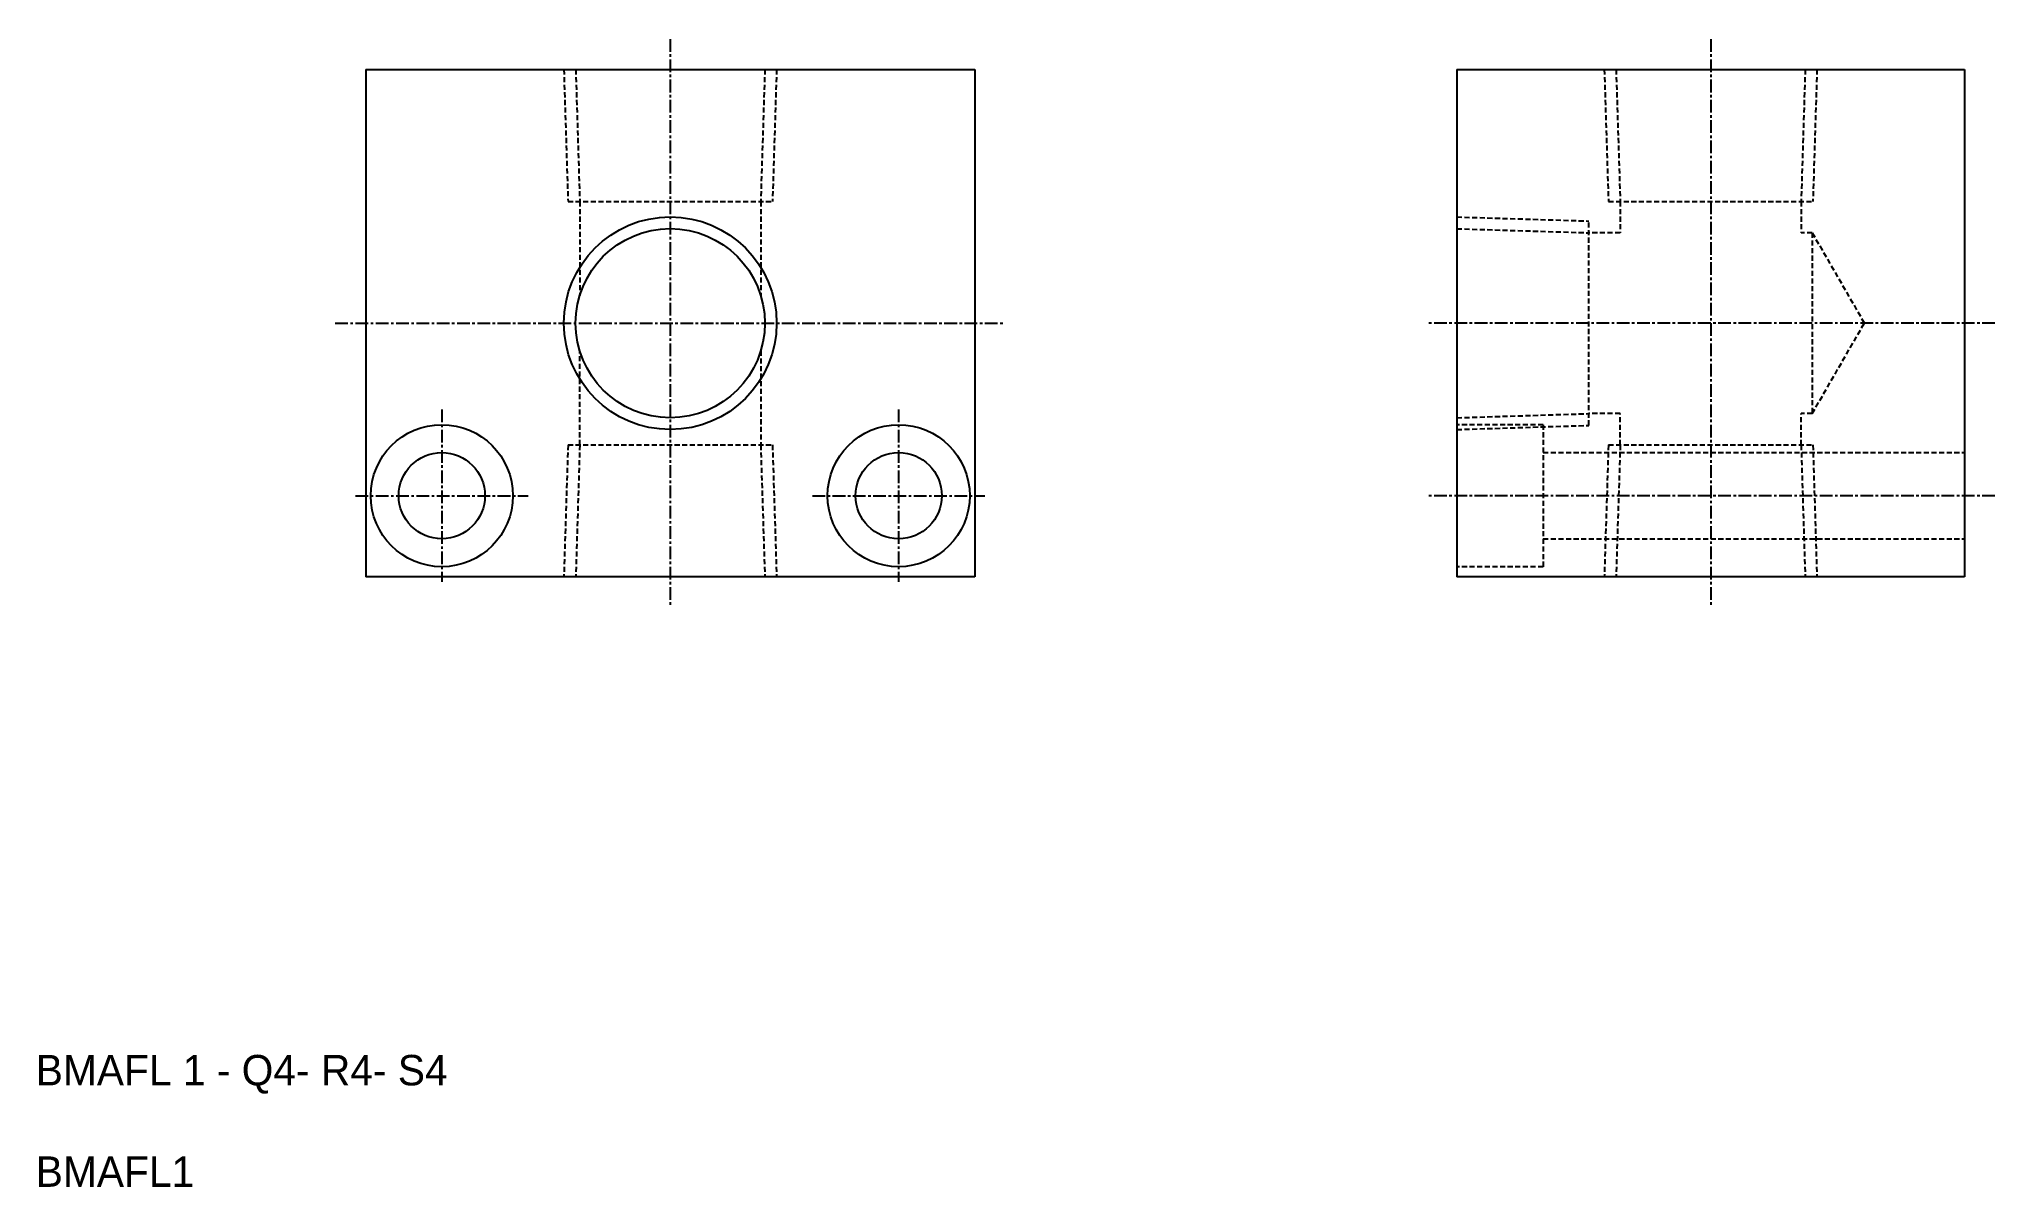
# Model space of a CAD drawing. Extents: x 490 to 682, y 1235 to 1348.
import ezdxf

# ---------------------------------------------------------------- set-up
doc = ezdxf.new("R2010")
doc.units = 0
doc.linetypes.add('CENTER', pattern=[2, 1.25, -0.25, 0.25, -0.25])
doc.linetypes.add('DASHED', pattern=[0.75, 0.5, -0.25])
doc.layers.get('0').update_dxf_attribs({"linetype": 'CONTINUOUS'})
doc.layers.add('CENTER', color=1, linetype='CENTER')

msp = doc.modelspace()

# ---------------------------------------------------------------- linework, layer by layer
at = {"color": 7, "linetype": 'CONTINUOUS'}
for p, q in [((521.81, 1345.45), (581.81, 1345.45)), ((521.81, 1345.45), (521.81, 1295.45)), ((581.81, 1345.45), (581.81, 1295.45)), ((629.3, 1345.45), (629.3, 1295.45)), ((629.3, 1345.45), (679.3, 1345.45)), ((679.3, 1345.45), (679.3, 1295.45)), ((581.81, 1295.45), (521.81, 1295.45)), ((679.3, 1295.45), (629.3, 1295.45))]:
    msp.add_line(p, q, dxfattribs=at)
at = {"color": 3, "linetype": 'DASHED'}
for p, q in [((541.33, 1345.45), (541.74, 1332.45)), ((542.5, 1345.45), (542.9, 1332.45)), ((561.13, 1345.45), (560.72, 1332.45)), ((562.29, 1345.45), (561.88, 1332.45)), ((643.82, 1345.45), (644.23, 1332.45)), ((644.98, 1345.45), (645.39, 1332.45)), ((663.61, 1345.45), (663.21, 1332.45)), ((664.77, 1345.45), (664.37, 1332.45)), ((541.74, 1332.45), (561.88, 1332.45)), ((542.9, 1332.45), (542.9, 1323.17)), ((560.72, 1332.45), (560.72, 1323.17)), ((644.23, 1332.45), (664.37, 1332.45)), ((645.39, 1332.45), (645.39, 1329.36)), ((663.21, 1332.45), (663.21, 1329.36)), ((629.3, 1330.92), (642.3, 1330.52)), ((629.3, 1329.76), (642.3, 1329.36)), ((642.3, 1310.38), (642.3, 1330.52)), ((645.39, 1329.36), (642.3, 1329.36)), ((664.3, 1329.36), (663.21, 1329.36)), ((664.3, 1329.36), (669.44, 1320.45)), ((664.3, 1329.36), (664.3, 1311.54)), ((664.3, 1311.54), (669.44, 1320.45)), ((542.9, 1308.45), (542.9, 1317.73)), ((560.72, 1317.73), (560.72, 1308.45)), ((629.3, 1311.13), (642.3, 1311.54)), ((637.8, 1310.45), (629.3, 1310.45)), ((629.3, 1309.97), (642.3, 1310.38)), ((637.8, 1310.45), (637.8, 1296.45)), ((645.39, 1311.54), (642.3, 1311.54)), ((645.39, 1308.45), (645.39, 1311.54)), ((663.21, 1308.45), (663.21, 1311.54)), ((664.3, 1311.54), (663.21, 1311.54)), ((541.74, 1308.45), (541.33, 1295.45)), ((541.74, 1308.45), (561.88, 1308.45)), ((542.9, 1308.45), (542.5, 1295.45)), ((560.72, 1308.45), (561.13, 1295.45)), ((561.88, 1308.45), (562.29, 1295.45)), ((644.23, 1308.45), (643.82, 1295.45)), ((644.23, 1308.45), (664.37, 1308.45)), ((645.39, 1308.45), (644.98, 1295.45)), ((663.21, 1308.45), (663.61, 1295.45)), ((664.37, 1308.45), (664.77, 1295.45)), ((637.8, 1307.7), (679.3, 1307.7)), ((637.8, 1299.2), (679.3, 1299.2)), ((637.8, 1296.45), (629.3, 1296.45))]:
    msp.add_line(p, q, dxfattribs=at)
at = {"color": 3, "linetype": 'CONTINUOUS'}
msp.add_circle((551.81, 1320.45), 10.48, dxfattribs=at)
at = {"color": 7, "linetype": 'CONTINUOUS'}
for centre, radius in [((551.81, 1320.45), 9.32), ((529.31, 1303.45), 7), ((574.31, 1303.45), 7), ((529.31, 1303.45), 4.25), ((574.31, 1303.45), 4.25)]:
    msp.add_circle(centre, radius, dxfattribs=at)
at = {"layer": 'CENTER'}
for p, q in [((551.81, 1348.45), (551.81, 1292.45)), ((654.3, 1348.45), (654.3, 1292.45)), ((518.81, 1320.45), (584.81, 1320.45)), ((682.3, 1320.45), (626.3, 1320.45)), ((529.31, 1311.95), (529.31, 1294.95)), ((574.31, 1311.95), (574.31, 1294.95)), ((520.81, 1303.45), (537.81, 1303.45)), ((565.81, 1303.45), (582.81, 1303.45)), ((682.3, 1303.45), (626.3, 1303.45))]:
    msp.add_line(p, q, dxfattribs=at)

# ---------------------------------------------------------------- texts
at = {"color": 7, "linetype": 'CONTINUOUS'}
for s, p in [('BMAFL 1 - Q4- R4- S4', (489.31, 1245.34)), ('BMAFL1', (489.31, 1235.34))]:
    msp.add_text(s, height=3, dxfattribs=at).set_placement(p)

doc.saveas('drawing.dxf')
